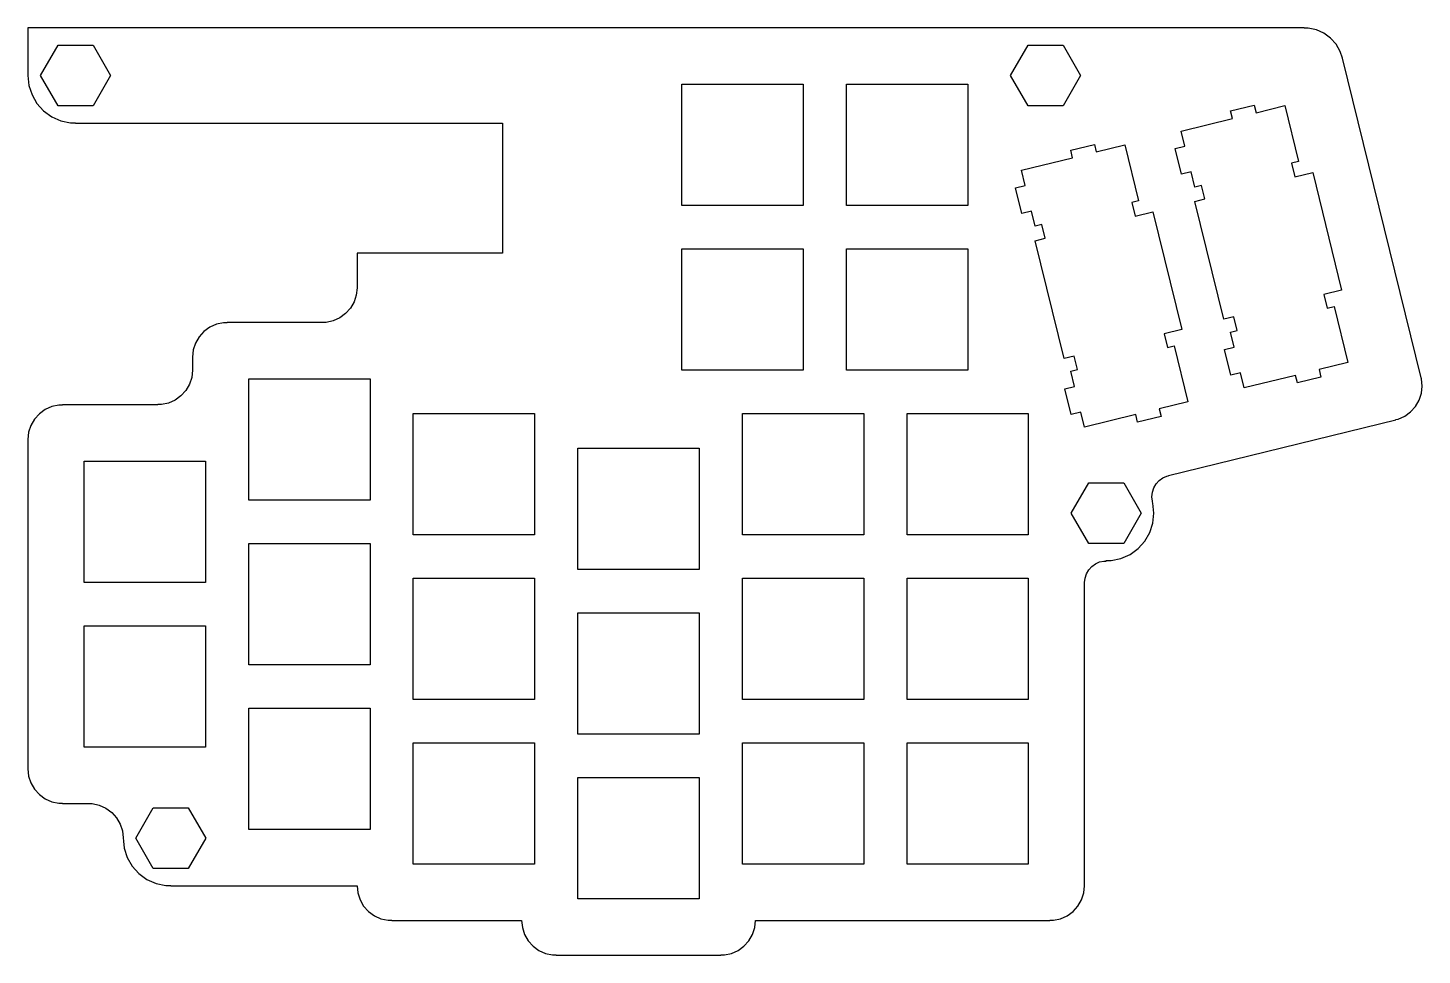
# Model space of a CAD drawing. Header units: metres. Extents: x 0 to 161, y 0 to 107.
import ezdxf

# ---------------------------------------------------------------- set-up
doc = ezdxf.new("R2010")
doc.units = ezdxf.units.M

msp = doc.modelspace()

# ---------------------------------------------------------------- linework, layer by layer
for p, q in [((147.347, 107), (0, 107)), ((0, 107), (0, 101.5)), ((147.347, 106.975), (147.347, 107)), ((147.825, 106.975), (147.347, 106.975)), ((148.76, 106.776), (147.825, 106.975)), ((149.633, 106.387), (148.76, 106.776)), ((150.407, 105.825), (149.633, 106.387)), ((1.45854, 101.5), (3.47926, 105)), ((3.47926, 105), (7.52072, 105)), ((7.52072, 105), (9.54144, 101.5)), ((113.459, 101.5), (115.479, 105)), ((115.479, 105), (119.521, 105)), ((119.521, 105), (121.541, 101.5)), ((151.046, 105.115), (150.407, 105.825)), ((151.524, 104.287), (151.046, 105.115)), ((151.775, 103.515), (151.524, 104.287)), ((151.788, 103.518), (151.775, 103.515)), ((160.852, 66.6149), (151.788, 103.518)), ((0, 101.5), (0.12018, 100.356)), ((3.47926, 98), (1.45854, 101.5)), ((9.54144, 101.5), (7.52072, 98)), ((115.479, 98), (113.459, 101.5)), ((121.541, 101.5), (119.521, 98)), ((0.12018, 100.356), (0.47549, 99.2629)), ((75.5, 86.5), (75.5, 100.5)), ((75.5, 100.5), (89.5, 100.5)), ((89.5, 100.5), (89.5, 86.5)), ((94.5, 86.5), (94.5, 100.5)), ((94.5, 100.5), (108.5, 100.5)), ((108.5, 100.5), (108.5, 86.5)), ((0.47549, 99.2629), (1.0504, 98.2672)), ((1.0504, 98.2672), (1.81978, 97.4127)), ((1.81978, 97.4127), (2.75, 96.7369)), ((2.75, 96.7369), (3.8004, 96.2692)), ((7.52072, 98), (3.47926, 98)), ((119.521, 98), (115.479, 98)), ((138.86, 97.4183), (141.579, 98.0862)), ((139.073, 96.5491), (138.86, 97.4183)), ((141.579, 98.0862), (141.792, 97.217)), ((141.792, 97.217), (145.104, 98.0303)), ((145.104, 98.0303), (146.69, 91.5723)), ((3.8004, 96.2692), (4.92508, 96.0301)), ((4.92508, 96.0301), (5.5, 96.0301)), ((5.5, 96.0301), (5.5, 96)), ((5.5, 96), (54.8, 96)), ((54.8, 96), (54.8, 81)), ((133.159, 95.0965), (139.073, 96.5491)), ((133.588, 93.3484), (133.159, 95.0965)), ((120.408, 92.8863), (123.127, 93.5542)), ((123.127, 93.5542), (123.341, 92.685)), ((123.341, 92.685), (126.652, 93.4984)), ((126.652, 93.4984), (128.238, 87.0403)), ((114.707, 90.5645), (120.621, 92.0171)), ((120.621, 92.0171), (120.408, 92.8863)), ((132.462, 93.0718), (133.588, 93.3484)), ((133.189, 90.1098), (132.462, 93.0718)), ((115.137, 88.8165), (114.707, 90.5645)), ((134.316, 90.3865), (133.189, 90.1098)), ((134.745, 88.6384), (134.316, 90.3865)), ((146.69, 91.5723), (145.903, 91.3791)), ((145.903, 91.3791), (146.289, 89.8107)), ((146.289, 89.8107), (148.338, 90.314)), ((148.338, 90.314), (151.677, 76.7181)), ((114.01, 88.5398), (115.137, 88.8165)), ((114.738, 85.5778), (114.01, 88.5398)), ((135.512, 88.8269), (134.745, 88.6384)), ((135.897, 87.2585), (135.512, 88.8269)), ((128.238, 87.0403), (127.452, 86.8471)), ((134.742, 86.9746), (135.897, 87.2585)), ((138.081, 73.3787), (134.742, 86.9746)), ((89.5, 86.5), (75.5, 86.5)), ((108.5, 86.5), (94.5, 86.5)), ((115.864, 85.8545), (114.738, 85.5778)), ((116.293, 84.1065), (115.864, 85.8545)), ((127.452, 86.8471), (127.837, 85.2787)), ((127.837, 85.2787), (129.886, 85.782)), ((129.886, 85.782), (133.225, 72.1861)), ((117.061, 84.2949), (116.293, 84.1065)), ((117.446, 82.7265), (117.061, 84.2949)), ((116.29, 82.4427), (117.446, 82.7265)), ((119.629, 68.8468), (116.29, 82.4427)), ((54.8, 81), (38, 81)), ((38, 81), (38, 77)), ((75.5, 67.5), (75.5, 81.5)), ((75.5, 81.5), (89.5, 81.5)), ((89.5, 81.5), (89.5, 67.5)), ((94.5, 67.5), (94.5, 81.5)), ((94.5, 81.5), (108.5, 81.5)), ((108.5, 81.5), (108.5, 67.5)), ((37.9126, 76.1684), (37.6542, 75.373)), ((38, 77), (37.9126, 76.1684)), ((151.677, 76.7181), (149.628, 76.2148)), ((149.628, 76.2148), (150.013, 74.6464)), ((37.2361, 74.6488), (36.6765, 74.0274)), ((37.6542, 75.373), (37.2361, 74.6488)), ((150.013, 74.6464), (150.8, 74.8396)), ((150.8, 74.8396), (152.386, 68.3815)), ((21, 72.4641), (20.3235, 71.9726)), ((21.7639, 72.8042), (21, 72.4641)), ((22.5819, 72.9781), (21.7639, 72.8042)), ((23, 72.9781), (22.5819, 72.9781)), ((34, 73), (23, 73)), ((23, 73), (23, 72.9781)), ((34.4181, 73.0219), (34, 73.0219)), ((34, 73.0219), (34, 73)), ((35.2361, 73.1958), (34.4181, 73.0219)), ((36, 73.5359), (35.2361, 73.1958)), ((36.6765, 74.0274), (36, 73.5359)), ((139.237, 73.6626), (138.081, 73.3787)), ((139.622, 72.0942), (139.237, 73.6626)), ((19.7639, 71.3511), (19.3458, 70.6269)), ((20.3235, 71.9726), (19.7639, 71.3511)), ((133.225, 72.1861), (131.176, 71.6828)), ((131.176, 71.6828), (131.562, 70.1144)), ((138.855, 71.9058), (139.622, 72.0942)), ((139.284, 70.1577), (138.855, 71.9058)), ((19.0874, 69.8316), (19, 69)), ((19.3458, 70.6269), (19.0874, 69.8316)), ((131.562, 70.1144), (132.348, 70.3076)), ((132.348, 70.3076), (133.934, 63.8496)), ((138.158, 69.881), (139.284, 70.1577)), ((138.885, 66.9191), (138.158, 69.881)), ((19, 69), (19, 67.5)), ((120.785, 69.1306), (119.629, 68.8468)), ((121.17, 67.5622), (120.785, 69.1306)), ((152.386, 68.3815), (149.074, 67.5682)), ((18.9126, 66.6684), (18.6542, 65.873)), ((19, 67.5), (18.9126, 66.6684)), ((25.5, 52.5), (25.5, 66.5)), ((25.5, 66.5), (39.5, 66.5)), ((39.5, 66.5), (39.5, 52.5)), ((89.5, 67.5), (75.5, 67.5)), ((108.5, 67.5), (94.5, 67.5)), ((120.403, 67.3738), (121.17, 67.5622)), ((120.833, 65.6257), (120.403, 67.3738)), ((140.012, 67.1957), (138.885, 66.9191)), ((140.441, 65.4477), (140.012, 67.1957)), ((146.355, 66.9003), (140.441, 65.4477)), ((146.569, 66.0311), (146.355, 66.9003)), ((149.288, 66.699), (146.569, 66.0311)), ((149.074, 67.5682), (149.288, 66.699)), ((160.841, 66.6122), (160.852, 66.6149)), ((160.88, 66.4924), (160.841, 66.6122)), ((160.967, 65.6608), (160.88, 66.4924)), ((17.6765, 64.5274), (17, 64.0359)), ((18.2361, 65.1488), (17.6765, 64.5274)), ((18.6542, 65.873), (18.2361, 65.1488)), ((119.706, 65.349), (120.833, 65.6257)), ((120.433, 62.3871), (119.706, 65.349)), ((160.621, 64.0338), (160.88, 64.8291)), ((160.88, 64.8291), (160.967, 65.6608)), ((2, 62.9641), (1.32347, 62.4726)), ((2.76393, 63.3042), (2, 62.9641)), ((3.58188, 63.4781), (2.76393, 63.3042)), ((4, 63.4781), (3.58188, 63.4781)), ((15, 63.5), (4, 63.5)), ((4, 63.5), (4, 63.4781)), ((15.4181, 63.5219), (15, 63.5219)), ((15, 63.5219), (15, 63.5)), ((16.2361, 63.6958), (15.4181, 63.5219)), ((17, 64.0359), (16.2361, 63.6958)), ((133.934, 63.8496), (130.623, 63.0362)), ((130.623, 63.0362), (130.836, 62.167)), ((159.644, 62.6882), (160.203, 63.3096)), ((160.203, 63.3096), (160.621, 64.0338)), ((0.76393, 61.8511), (0.34581, 61.1269)), ((1.32347, 62.4726), (0.76393, 61.8511)), ((44.5, 48.5), (44.5, 62.5)), ((44.5, 62.5), (58.5, 62.5)), ((58.5, 62.5), (58.5, 48.5)), ((82.5, 48.5), (82.5, 62.5)), ((82.5, 62.5), (96.5, 62.5)), ((96.5, 62.5), (96.5, 48.5)), ((101.5, 48.5), (101.5, 62.5)), ((101.5, 62.5), (115.5, 62.5)), ((115.5, 62.5), (115.5, 48.5)), ((121.56, 62.6638), (120.433, 62.3871)), ((121.989, 60.9157), (121.56, 62.6638)), ((127.904, 62.3683), (121.989, 60.9157)), ((128.117, 61.4992), (127.904, 62.3683)), ((130.836, 62.167), (128.117, 61.4992)), ((131.673, 55.3292), (157.921, 61.7762)), ((157.916, 61.7956), (158.203, 61.8565)), ((157.921, 61.7762), (157.916, 61.7956)), ((158.203, 61.8565), (158.967, 62.1967)), ((158.967, 62.1967), (159.644, 62.6882)), ((0.0874, 60.3316), (0, 59.5)), ((0.34581, 61.1269), (0.0874, 60.3316)), ((0, 59.5), (0, 21.5)), ((63.5, 44.5), (63.5, 58.5)), ((63.5, 58.5), (77.5, 58.5)), ((77.5, 58.5), (77.5, 44.5)), ((6.5, 43), (6.5, 57)), ((6.5, 57), (20.5, 57)), ((20.5, 57), (20.5, 43)), ((130.247, 54.3708), (130.596, 54.7592)), ((130.596, 54.7592), (131.019, 55.0664)), ((131.019, 55.0664), (131.497, 55.279)), ((131.497, 55.279), (131.676, 55.3171)), ((131.676, 55.3171), (131.673, 55.3292)), ((120.459, 50.9932), (122.479, 54.4932)), ((122.479, 54.4932), (126.521, 54.4932)), ((126.521, 54.4932), (128.541, 50.9932)), ((129.769, 52.9014), (129.824, 53.4212)), ((129.824, 53.4212), (129.985, 53.9182)), ((129.985, 53.9182), (130.247, 54.3708)), ((39.5, 52.5), (25.5, 52.5)), ((129.824, 52.3816), (129.769, 52.9014)), ((129.848, 52.3067), (129.824, 52.3816)), ((129.826, 52.3014), (129.848, 52.3067)), ((129.88, 52.1367), (129.826, 52.3014)), ((130, 50.9932), (129.88, 52.1367)), ((122.479, 47.4932), (120.459, 50.9932)), ((128.541, 50.9932), (126.521, 47.4932)), ((129.88, 49.8497), (130, 50.9932)), ((58.5, 48.5), (44.5, 48.5)), ((96.5, 48.5), (82.5, 48.5)), ((115.5, 48.5), (101.5, 48.5)), ((128.95, 47.7604), (129.525, 48.7561)), ((129.525, 48.7561), (129.88, 49.8497)), ((25.5, 33.5), (25.5, 47.5)), ((25.5, 47.5), (39.5, 47.5)), ((39.5, 47.5), (39.5, 33.5)), ((126.521, 47.4932), (122.479, 47.4932)), ((127.25, 46.23), (128.18, 46.9059)), ((128.18, 46.9059), (128.95, 47.7604)), ((122.827, 44.851), (123.25, 45.1582)), ((123.25, 45.1582), (123.727, 45.3708)), ((123.727, 45.3708), (124.239, 45.4795)), ((124.239, 45.4795), (124.5, 45.4795)), ((124.5, 45.4795), (124.5, 45.5233)), ((124.5, 45.5233), (125.075, 45.5233)), ((125.075, 45.5233), (126.2, 45.7624)), ((126.2, 45.7624), (127.25, 46.23)), ((44.5, 29.5), (44.5, 43.5)), ((44.5, 43.5), (58.5, 43.5)), ((58.5, 43.5), (58.5, 29.5)), ((77.5, 44.5), (63.5, 44.5)), ((82.5, 29.5), (82.5, 43.5)), ((82.5, 43.5), (96.5, 43.5)), ((96.5, 43.5), (96.5, 29.5)), ((101.5, 29.5), (101.5, 43.5)), ((101.5, 43.5), (115.5, 43.5)), ((115.5, 43.5), (115.5, 29.5)), ((122, 42.9932), (122.055, 43.513)), ((122.055, 43.513), (122.216, 44.01)), ((122.216, 44.01), (122.477, 44.4626)), ((122.477, 44.4626), (122.827, 44.851)), ((20.5, 43), (6.5, 43)), ((122, 8), (122, 42.9932)), ((63.5, 25.5), (63.5, 39.5)), ((63.5, 39.5), (77.5, 39.5)), ((77.5, 39.5), (77.5, 25.5)), ((6.5, 24), (6.5, 38)), ((6.5, 38), (20.5, 38)), ((20.5, 38), (20.5, 24)), ((39.5, 33.5), (25.5, 33.5)), ((58.5, 29.5), (44.5, 29.5)), ((96.5, 29.5), (82.5, 29.5)), ((115.5, 29.5), (101.5, 29.5)), ((25.5, 14.5), (25.5, 28.5)), ((25.5, 28.5), (39.5, 28.5)), ((39.5, 28.5), (39.5, 14.5)), ((44.5, 10.5), (44.5, 24.5)), ((44.5, 24.5), (58.5, 24.5)), ((58.5, 24.5), (58.5, 10.5)), ((77.5, 25.5), (63.5, 25.5)), ((82.5, 10.5), (82.5, 24.5)), ((82.5, 24.5), (96.5, 24.5)), ((96.5, 24.5), (96.5, 10.5)), ((101.5, 10.5), (101.5, 24.5)), ((101.5, 24.5), (115.5, 24.5)), ((115.5, 24.5), (115.5, 10.5)), ((20.5, 24), (6.5, 24)), ((0, 21.5), (0.0874, 20.6684)), ((0.0874, 20.6684), (0.34581, 19.873)), ((0.34581, 19.873), (0.76393, 19.1488)), ((63.5, 6.5), (63.5, 20.5)), ((63.5, 20.5), (77.5, 20.5)), ((77.5, 20.5), (77.5, 6.5)), ((0.76393, 19.1488), (1.32347, 18.5274)), ((1.32347, 18.5274), (2, 18.0359)), ((2, 18.0359), (2.76393, 17.6958)), ((2.76393, 17.6958), (3.58188, 17.5219)), ((3.58188, 17.5219), (4, 17.5219)), ((4, 17.5219), (4, 17.5)), ((4, 17.5), (7, 17.5)), ((7, 17.5), (7, 17.4781)), ((7, 17.4781), (7.41811, 17.4781)), ((7.41811, 17.4781), (8.23605, 17.3042)), ((8.23605, 17.3042), (9, 16.9641)), ((9, 16.9641), (9.67651, 16.4726)), ((9.67651, 16.4726), (10.2361, 15.8511)), ((12.4585, 13.5), (14.4793, 17)), ((14.4793, 17), (18.5207, 17)), ((18.5207, 17), (20.5414, 13.5)), ((10.2361, 15.8511), (10.6542, 15.1269)), ((10.6542, 15.1269), (10.9126, 14.3316)), ((39.5, 14.5), (25.5, 14.5)), ((10.9126, 14.3316), (11.1202, 12.3565)), ((14.4793, 10), (12.4585, 13.5)), ((20.5414, 13.5), (18.5207, 10)), ((11.1202, 12.3565), (11.4755, 11.2629)), ((11.4755, 11.2629), (12.0504, 10.2672)), ((12.0504, 10.2672), (12.8198, 9.41269)), ((18.5207, 10), (14.4793, 10)), ((58.5, 10.5), (44.5, 10.5)), ((96.5, 10.5), (82.5, 10.5)), ((115.5, 10.5), (101.5, 10.5)), ((12.8198, 9.41269), (13.75, 8.73685)), ((13.75, 8.73685), (14.8004, 8.26918)), ((14.8004, 8.26918), (15.9251, 8.03012)), ((15.9251, 8.03012), (16.5, 8.03012)), ((16.5, 8.03012), (16.5, 8)), ((16.5, 8), (38, 8)), ((38, 8), (38.0874, 7.16835)), ((38.0874, 7.16835), (38.3458, 6.37305)), ((77.5, 6.5), (63.5, 6.5)), ((121.654, 6.37305), (121.913, 7.16835)), ((121.913, 7.16835), (122, 8)), ((38.3458, 6.37305), (38.7639, 5.64885)), ((38.7639, 5.64885), (39.3235, 5.02742)), ((39.3235, 5.02742), (40, 4.53589)), ((120, 4.53589), (120.677, 5.02742)), ((120.677, 5.02742), (121.236, 5.64885)), ((121.236, 5.64885), (121.654, 6.37305)), ((40, 4.53589), (40.7639, 4.19577)), ((40.7639, 4.19577), (41.5819, 4.02191)), ((41.5819, 4.02191), (42, 4.02191)), ((42, 4.02191), (42, 4)), ((42, 4), (57, 4)), ((57, 4), (57.0874, 3.16835)), ((83.9126, 3.16835), (84, 4)), ((84, 4), (118, 4)), ((118, 4), (118, 4.02191)), ((118, 4.02191), (118.418, 4.02191)), ((118.418, 4.02191), (119.236, 4.19577)), ((119.236, 4.19577), (120, 4.53589)), ((57.0874, 3.16835), (57.3458, 2.37305)), ((57.3458, 2.37305), (57.7639, 1.64885)), ((57.7639, 1.64885), (58.3235, 1.02742)), ((82.6765, 1.02742), (83.2361, 1.64885)), ((83.2361, 1.64885), (83.6542, 2.37305)), ((83.6542, 2.37305), (83.9126, 3.16835)), ((58.3235, 1.02742), (59, 0.53589)), ((59, 0.53589), (59.7639, 0.19577)), ((59.7639, 0.19577), (60.5819, 0.02191)), ((60.5819, 0.02191), (61, 0.02191)), ((61, 0.02191), (61, 0)), ((61, 0), (80, 0)), ((80, 0.02191), (80.4181, 0.02191)), ((80, 0), (80, 0.02191)), ((80.4181, 0.02191), (81.2361, 0.19577)), ((81.2361, 0.19577), (82, 0.53589)), ((82, 0.53589), (82.6765, 1.02742))]:
    msp.add_line(p, q)

doc.saveas('drawing.dxf')
